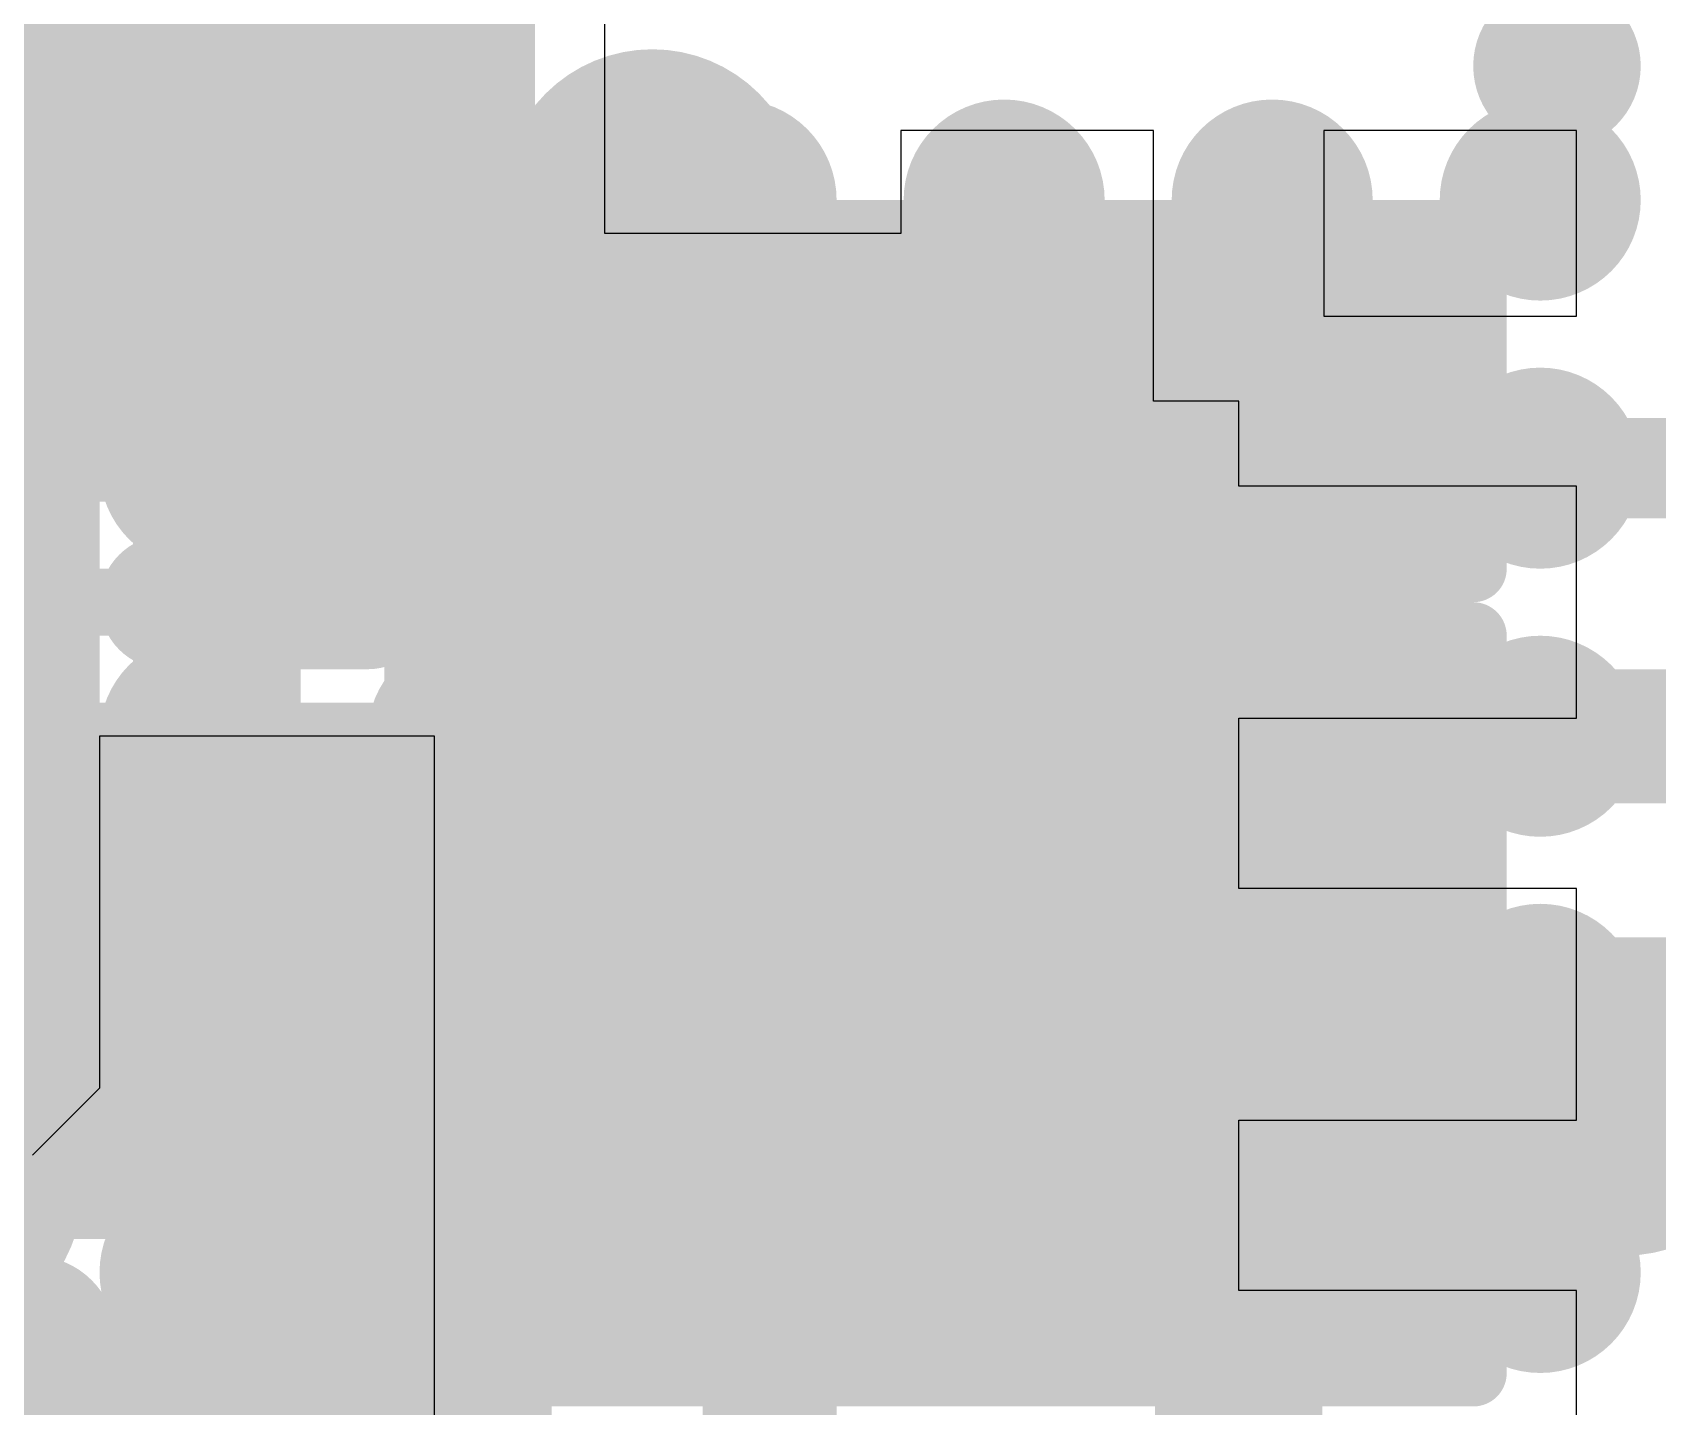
# Model space of a CAD drawing. Header units: millimetres. Extents: x 15 to 120, y 22 to 104.
# Drawn here: x 62.35 to 64.775, y 56.4 to 58.45 of the extents above; entities that cross this region are included whole.
import ezdxf

# ---------------------------------------------------------------- set-up
doc = ezdxf.new("R2010")
doc.units = ezdxf.units.MM
for name, color, linetype in [('BottomLayer', 5, 'Continuous'), ('BottomOverlay', 54, 'Continuous'), ('BottomPaste', 16, 'Continuous'), ('BottomSolder', 6, 'Continuous'), ('Mechanical13', 56, 'Continuous'), ('Mechanical15', 56, 'Continuous'), ('MultiLayer', 9, 'Continuous'), ('TopLayer', 1, 'Continuous'), ('TopPaste', 8, 'Continuous'), ('TopSolder', 216, 'Continuous')]:
    doc.layers.add(name, color=color, linetype=linetype)

msp = doc.modelspace()

# ---------------------------------------------------------------- linework, layer by layer
at = {"layer": 'BottomLayer'}
for p, q in [((63.20400364, 58.149998), (63.20400364, 58.65400258)), ((64.02300378, 58.3039982), (63.64600428, 58.3039982)), ((63.64600428, 58.3039982), (63.64600428, 58.149998)), ((64.02300378, 57.8999985), (64.02300378, 58.3039982)), ((64.65400328, 58.3039982), (64.27700378, 58.3039982)), ((64.27700378, 58.3039982), (64.27700378, 58.0269985)), ((64.65400328, 58.0269985), (64.65400328, 58.3039982)), ((63.64600428, 58.149998), (63.20400364, 58.149998)), ((64.27700378, 58.0269985), (64.65400328, 58.0269985)), ((64.15000377999999, 57.8999985), (64.02300378, 57.8999985)), ((64.15000377999999, 57.7729985), (64.15000377999999, 57.8999985)), ((64.65400328, 57.7729985), (64.15000377999999, 57.7729985)), ((64.65400328, 57.4959988), (64.65400328, 57.7729985)), ((64.65400328, 57.4269997), (64.65400328, 57.4959988)), ((64.15000377999999, 57.1729997), (64.15000377999999, 57.4269997)), ((64.15000377999999, 57.4269997), (64.65400328, 57.4269997)), ((62.95000109999999, 57.40000204), (62.44999955999999, 57.40000204)), ((62.44999955999999, 57.40000204), (62.44999955999999, 56.87500181999999)), ((62.95000109999999, 55.94999986), (62.95000109999999, 57.40000204)), ((64.65400328, 57.1729997), (64.15000377999999, 57.1729997)), ((64.65400328, 56.89599999999999), (64.65400328, 57.1729997)), ((64.65400328, 56.82699836), (64.65400328, 56.89599999999999)), ((62.44999955999999, 56.87500181999999), (62.34999976, 56.77500202)), ((64.15000377999999, 56.57299836), (64.15000377999999, 56.82699836)), ((64.15000377999999, 56.82699836), (64.65400328, 56.82699836)), ((64.65400328, 56.57299836), (64.15000377999999, 56.57299836)), ((64.65400328, 56.29599866), (64.65400328, 56.57299836))]:
    msp.add_line(p, q, dxfattribs=at)
for points, const_width in [([(62.7500015, 58.15000053999999), (62.7500015, 58.80000178)], 0.2499995), ([(62.70000414, 58.10000317999999), (62.70000414, 58.25000541999999)], 0.2499995), ([(62.70000414, 58.10000317999999), (62.7500015, 58.15000053999999)], 0.2499995), ([(62.5500019, 57.95000094), (62.70000414, 58.10000317999999)], 0.2499995), ([(61.99999792, 57.95000094), (62.5500019, 57.95000094)], 0.2499995), ([(64.15000377999999, 57.29999969999999), (64.15000377999999, 57.8999985)], 0.2499995), ([(64.15000377999999, 56.69999836), (64.15000377999999, 57.29999969999999)], 0.2499995), ([(63.45000263999999, 56.69999836), (63.45000263999999, 57.29999969999999)], 0.1999996), ([(62.70000414, 56.27500048), (62.70000414, 57.10000264)], 0.3999992), ([(64.15000377999999, 56.09999955999999), (64.15000377999999, 56.69999836)], 0.2499995), ([(63.45000263999999, 56.09999955999999), (63.45000263999999, 56.69999836)], 0.1999996)]:
    msp.add_lwpolyline(points, dxfattribs=dict(at, const_width=const_width))
for points, const_width in [([(62.6375049, 58.25000541999999, 1), (62.76250338, 58.25000541999999, 1)], 0.12499848), ([(62.6375049, 58.25000541999999, 1), (62.76250338, 58.25000541999999, 1)], 0.12499848), ([(62.68750226, 58.15000053999999, 1), (62.81250074, 58.15000053999999, 1)], 0.12499848), ([(62.68750226, 58.15000053999999, 1), (62.81250074, 58.15000053999999, 1)], 0.12499848), ([(62.6375049, 58.10000317999999, 1), (62.76250338, 58.10000317999999, 1)], 0.12499848), ([(62.6375049, 58.10000317999999, 1), (62.76250338, 58.10000317999999, 1)], 0.12499848), ([(62.6375049, 58.10000317999999, 1), (62.76250338, 58.10000317999999, 1)], 0.12499848), ([(62.63750236, 58.00000084, 1), (62.76250083999999, 58.00000084, 1)], 0.12499848), ([(62.48750266, 57.95000094, 1), (62.61250114, 57.95000094, 1)], 0.12499848), ([(62.48750266, 57.95000094, 1), (62.61250114, 57.95000094, 1)], 0.12499848), ([(63.51250187999999, 57.90000104, 1), (63.63750036, 57.90000104, 1)], 0.12499848), ([(63.96250097999999, 57.90000104, 1), (64.08749945999999, 57.90000104, 1)], 0.12499848), ([(64.08750454, 57.8999985, 1), (64.21250302, 57.8999985, 1)], 0.12499848), ([(64.21250048, 57.90000104, 1), (64.33749895999999, 57.90000104, 1)], 0.12499848), ([(63.21250248, 57.29999969999999, 1), (63.33750096, 57.29999969999999, 1)], 0.12499848), ([(63.96250097999999, 57.30000224, 1), (64.08749945999999, 57.30000224, 1)], 0.12499848), ([(64.08750454, 57.29999969999999, 1), (64.21250302, 57.29999969999999, 1)], 0.12499848), ([(64.08750454, 57.29999969999999, 1), (64.21250302, 57.29999969999999, 1)], 0.12499848), ([(64.21250048, 57.29999969999999, 1), (64.33749895999999, 57.29999969999999, 1)], 0.12499848), ([(63.40000274, 57.29999969999999, 1), (63.50000254, 57.29999969999999, 1)], 0.0999998), ([(62.60000434, 57.10000264, 1), (62.80000394, 57.10000264, 1)], 0.1999996), ([(63.21250248, 56.72499958, 1), (63.33750096, 56.72499958, 1)], 0.12499848), ([(63.96250097999999, 56.7000009, 1), (64.08749945999999, 56.7000009, 1)], 0.12499848), ([(64.08750454, 56.69999836, 1), (64.21250302, 56.69999836, 1)], 0.12499848), ([(64.08750454, 56.69999836, 1), (64.21250302, 56.69999836, 1)], 0.12499848), ([(64.21250048, 56.7000009, 1), (64.33749895999999, 56.7000009, 1)], 0.12499848), ([(63.40000274, 56.69999836, 1), (63.50000254, 56.69999836, 1)], 0.0999998), ([(63.40000274, 56.69999836, 1), (63.50000254, 56.69999836, 1)], 0.0999998), ([(62.28750051999999, 56.50000129999999, 1), (62.412499, 56.50000129999999, 1)], 0.12499848), ([(62.60000434, 56.27500048, 1), (62.80000394, 56.27500048, 1)], 0.1999996)]:
    msp.add_lwpolyline(points, format="xyb", close=True, dxfattribs=dict(at, const_width=const_width))
for points in [[(62.45000464, 57.80000378), (62.95000364, 57.80000378), (62.45000464, 58.40000258), (62.95000364, 58.40000258)], [(63.20000314, 58.0499982), (63.20000314, 57.7499988), (63.70000214, 58.0499982), (63.70000214, 57.7499988)], [(63.90000428, 58.0499982), (63.90000428, 57.7499988), (64.40000327999999, 58.0499982), (64.40000327999999, 57.7499988)], [(63.20000314, 57.4499994), (63.20000314, 57.15), (63.70000214, 57.4499994), (63.70000214, 57.15)], [(63.90000428, 57.4499994), (63.90000428, 57.15), (64.40000327999999, 57.4499994), (64.40000327999999, 57.15)], [(62.45000464, 56.80000324), (62.95000364, 56.80000324), (62.45000464, 57.40000204), (62.95000364, 57.40000204)], [(63.20000314, 56.84999806), (63.20000314, 56.54999866), (63.70000214, 56.84999806), (63.70000214, 56.54999866)], [(63.90000428, 56.84999806), (63.90000428, 56.54999866), (64.40000327999999, 56.84999806), (64.40000327999999, 56.54999866)]]:
    msp.add_solid(points, dxfattribs=at)
at = {"layer": 'BottomOverlay', "const_width": 0.1999996}
msp.add_lwpolyline([(62.5500019, 57.60000164), (62.8500013, 57.60000164)], dxfattribs=at)
at = {"layer": 'BottomOverlay', "const_width": 0.0999998}
for points in [[(62.50000199999999, 57.60000164, 1), (62.60000179999999, 57.60000164, 1)], [(62.8000014, 57.60000164, 1), (62.9000012, 57.60000164, 1)]]:
    msp.add_lwpolyline(points, format="xyb", close=True, dxfattribs=at)
at = {"layer": 'BottomPaste'}
for points in [[(62.45000464, 57.80000378), (62.95000364, 57.80000378), (62.45000464, 58.40000258), (62.95000364, 58.40000258)], [(62.45000464, 57.80000378), (62.95000364, 57.80000378), (62.45000464, 58.40000258), (62.95000364, 58.40000258)], [(63.20000314, 58.0499982), (63.20000314, 57.7499988), (63.70000214, 58.0499982), (63.70000214, 57.7499988)], [(63.20000314, 58.0499982), (63.20000314, 57.7499988), (63.70000214, 58.0499982), (63.70000214, 57.7499988)], [(63.90000428, 58.0499982), (63.90000428, 57.7499988), (64.40000327999999, 58.0499982), (64.40000327999999, 57.7499988)], [(63.90000428, 58.0499982), (63.90000428, 57.7499988), (64.40000327999999, 58.0499982), (64.40000327999999, 57.7499988)], [(63.20000314, 57.4499994), (63.20000314, 57.15), (63.70000214, 57.4499994), (63.70000214, 57.15)], [(63.20000314, 57.4499994), (63.20000314, 57.15), (63.70000214, 57.4499994), (63.70000214, 57.15)], [(63.90000428, 57.4499994), (63.90000428, 57.15), (64.40000327999999, 57.4499994), (64.40000327999999, 57.15)], [(63.90000428, 57.4499994), (63.90000428, 57.15), (64.40000327999999, 57.4499994), (64.40000327999999, 57.15)], [(62.45000464, 56.80000324), (62.95000364, 56.80000324), (62.45000464, 57.40000204), (62.95000364, 57.40000204)], [(62.45000464, 56.80000324), (62.95000364, 56.80000324), (62.45000464, 57.40000204), (62.95000364, 57.40000204)], [(63.20000314, 56.84999806), (63.20000314, 56.54999866), (63.70000214, 56.84999806), (63.70000214, 56.54999866)], [(63.20000314, 56.84999806), (63.20000314, 56.54999866), (63.70000214, 56.84999806), (63.70000214, 56.54999866)], [(63.90000428, 56.84999806), (63.90000428, 56.54999866), (64.40000327999999, 56.84999806), (64.40000327999999, 56.54999866)], [(63.90000428, 56.84999806), (63.90000428, 56.54999866), (64.40000327999999, 56.84999806), (64.40000327999999, 56.54999866)]]:
    msp.add_solid(points, dxfattribs=at)
at = {"layer": 'BottomSolder'}
for points in [[(62.40000474, 57.75000387999999), (63.00000353999999, 57.75000387999999), (62.40000474, 58.45000247999999), (63.00000353999999, 58.45000247999999)], [(62.40000474, 57.75000387999999), (63.00000353999999, 57.75000387999999), (62.40000474, 58.45000247999999), (63.00000353999999, 58.45000247999999)], [(63.15000324, 58.09999809999999), (63.15000324, 57.6999989), (63.75000204, 58.09999809999999), (63.75000204, 57.6999989)], [(63.15000324, 58.09999809999999), (63.15000324, 57.6999989), (63.75000204, 58.09999809999999), (63.75000204, 57.6999989)], [(63.85000437999999, 58.09999809999999), (63.85000437999999, 57.6999989), (64.45000318, 58.09999809999999), (64.45000318, 57.6999989)], [(63.85000437999999, 58.09999809999999), (63.85000437999999, 57.6999989), (64.45000318, 58.09999809999999), (64.45000318, 57.6999989)], [(63.15000324, 57.4999993), (63.15000324, 57.1000001), (63.75000204, 57.4999993), (63.75000204, 57.1000001)], [(63.15000324, 57.4999993), (63.15000324, 57.1000001), (63.75000204, 57.4999993), (63.75000204, 57.1000001)], [(63.85000437999999, 57.4999993), (63.85000437999999, 57.1000001), (64.45000318, 57.4999993), (64.45000318, 57.1000001)], [(63.85000437999999, 57.4999993), (63.85000437999999, 57.1000001), (64.45000318, 57.4999993), (64.45000318, 57.1000001)], [(62.40000474, 56.75000334), (63.00000353999999, 56.75000334), (62.40000474, 57.45000194), (63.00000353999999, 57.45000194)], [(62.40000474, 56.75000334), (63.00000353999999, 56.75000334), (62.40000474, 57.45000194), (63.00000353999999, 57.45000194)], [(63.15000324, 56.89999796), (63.15000324, 56.49999876), (63.75000204, 56.89999796), (63.75000204, 56.49999876)], [(63.15000324, 56.89999796), (63.15000324, 56.49999876), (63.75000204, 56.89999796), (63.75000204, 56.49999876)], [(63.85000437999999, 56.89999796), (63.85000437999999, 56.49999876), (64.45000318, 56.89999796), (64.45000318, 56.49999876)], [(63.85000437999999, 56.89999796), (63.85000437999999, 56.49999876), (64.45000318, 56.89999796), (64.45000318, 56.49999876)], [(62.89999865999999, 56.44999885999999), (62.49999946, 56.44999885999999), (62.89999865999999, 55.85000006), (62.49999946, 55.85000006)], [(62.89999865999999, 56.44999885999999), (62.49999946, 56.44999885999999), (62.89999865999999, 55.85000006), (62.49999946, 55.85000006)]]:
    msp.add_solid(points, dxfattribs=at)
at = {"layer": 'Mechanical13', "const_width": 0.0999998}
for points in [[(62.40000474, 57.05000274), (62.40000474, 58.15000308)], [(62.40000474, 58.15000308), (63.00000353999999, 58.15000308)], [(63.00000353999999, 57.05000274), (63.00000353999999, 58.15000308)], [(63.48500384, 57.73499756), (63.48500384, 58.06499943999999)], [(63.48500384, 58.06499943999999), (64.11500258, 58.06499943999999)], [(64.11500258, 57.73499756), (64.11500258, 58.06499943999999)], [(63.48500384, 57.73499756), (64.11500258, 57.73499756)], [(63.48500384, 57.13499875999999), (63.48500384, 57.46500064)], [(63.48500384, 57.46500064), (64.11500258, 57.46500064)], [(64.11500258, 57.13499875999999), (64.11500258, 57.46500064)], [(63.48500384, 57.13499875999999), (64.11500258, 57.13499875999999)], [(62.40000474, 57.05000274), (63.00000353999999, 57.05000274)], [(63.48500384, 56.53499742), (63.48500384, 56.86499929999999)], [(63.48500384, 56.86499929999999), (64.11500258, 56.86499929999999)], [(64.11500258, 56.53499742), (64.11500258, 56.86499929999999)], [(63.48500384, 56.53499742), (64.11500258, 56.53499742)]]:
    msp.add_lwpolyline(points, dxfattribs=at)
at = {"layer": 'Mechanical13', "const_width": 0.0499999}
for points in [[(62.37500606, 58.15000308, 1), (62.42500342, 58.15000308, 1)], [(62.37500606, 58.15000308, 1), (62.42500342, 58.15000308, 1)], [(62.97500486, 58.15000308, 1), (63.02500222, 58.15000308, 1)], [(62.97500486, 58.15000308, 1), (63.02500222, 58.15000308, 1)], [(63.46000515999999, 58.06499943999999, 1), (63.51000251999999, 58.06499943999999, 1)], [(63.46000515999999, 58.06499943999999, 1), (63.51000251999999, 58.06499943999999, 1)], [(64.0900039, 58.06499943999999, 1), (64.14000125999999, 58.06499943999999, 1)], [(64.0900039, 58.06499943999999, 1), (64.14000125999999, 58.06499943999999, 1)], [(63.46000515999999, 57.73499756, 1), (63.51000251999999, 57.73499756, 1)], [(63.46000515999999, 57.73499756, 1), (63.51000251999999, 57.73499756, 1)], [(64.0900039, 57.73499756, 1), (64.14000125999999, 57.73499756, 1)], [(64.0900039, 57.73499756, 1), (64.14000125999999, 57.73499756, 1)], [(63.46000515999999, 57.46500064, 1), (63.51000251999999, 57.46500064, 1)], [(63.46000515999999, 57.46500064, 1), (63.51000251999999, 57.46500064, 1)], [(64.0900039, 57.46500064, 1), (64.14000125999999, 57.46500064, 1)], [(64.0900039, 57.46500064, 1), (64.14000125999999, 57.46500064, 1)], [(63.46000515999999, 57.13499875999999, 1), (63.51000251999999, 57.13499875999999, 1)], [(63.46000515999999, 57.13499875999999, 1), (63.51000251999999, 57.13499875999999, 1)], [(64.0900039, 57.13499875999999, 1), (64.14000125999999, 57.13499875999999, 1)], [(64.0900039, 57.13499875999999, 1), (64.14000125999999, 57.13499875999999, 1)], [(62.37500606, 57.05000274, 1), (62.42500342, 57.05000274, 1)], [(62.37500606, 57.05000274, 1), (62.42500342, 57.05000274, 1)], [(62.97500486, 57.05000274, 1), (63.02500222, 57.05000274, 1)], [(62.97500486, 57.05000274, 1), (63.02500222, 57.05000274, 1)], [(63.46000515999999, 56.86499929999999, 1), (63.51000251999999, 56.86499929999999, 1)], [(63.46000515999999, 56.86499929999999, 1), (63.51000251999999, 56.86499929999999, 1)], [(64.0900039, 56.86499929999999, 1), (64.14000125999999, 56.86499929999999, 1)], [(64.0900039, 56.86499929999999, 1), (64.14000125999999, 56.86499929999999, 1)], [(63.46000515999999, 56.53499742, 1), (63.51000251999999, 56.53499742, 1)], [(63.46000515999999, 56.53499742, 1), (63.51000251999999, 56.53499742, 1)], [(64.0900039, 56.53499742, 1), (64.14000125999999, 56.53499742, 1)], [(64.0900039, 56.53499742, 1), (64.14000125999999, 56.53499742, 1)]]:
    msp.add_lwpolyline(points, format="xyb", close=True, dxfattribs=at)
at = {"layer": 'Mechanical15', "const_width": 0.0999998}
for points in [[(62.35000484, 56.70000344), (62.35000484, 58.50000238)], [(62.35000484, 58.50000238), (63.05000344, 58.50000238)], [(63.05000344, 56.70000344), (63.05000344, 58.50000238)], [(63.10000333999999, 57.64999899999999), (63.10000333999999, 58.149998)], [(63.10000333999999, 58.149998), (64.50000308, 58.149998)], [(64.50000308, 57.64999899999999), (64.50000308, 58.149998)], [(63.80000193999999, 57.73499756), (63.80000193999999, 58.06499943999999)], [(62.70000414, 57.30000224), (62.70000414, 57.90000358)], [(63.63500354, 57.8999985), (63.96500287999999, 57.8999985)], [(63.10000333999999, 57.64999899999999), (64.50000308, 57.64999899999999)], [(62.40000474, 57.60000164), (63.00000353999999, 57.60000164)], [(63.10000333999999, 57.0500002), (63.10000333999999, 57.54999919999999)], [(63.10000333999999, 57.54999919999999), (64.50000308, 57.54999919999999)], [(64.50000308, 57.0500002), (64.50000308, 57.54999919999999)], [(63.80000193999999, 57.13499875999999), (63.80000193999999, 57.46500064)], [(63.63500354, 57.29999969999999), (63.96500287999999, 57.29999969999999)], [(63.10000333999999, 57.0500002), (64.50000308, 57.0500002)], [(63.10000333999999, 56.44999885999999), (63.10000333999999, 56.94999786)], [(63.10000333999999, 56.94999786), (64.50000308, 56.94999786)], [(64.50000308, 56.44999885999999), (64.50000308, 56.94999786)], [(63.80000193999999, 56.53499742), (63.80000193999999, 56.86499929999999)], [(62.35000484, 56.70000344), (63.05000344, 56.70000344)], [(63.63500354, 56.69999836), (63.96500287999999, 56.69999836)], [(61.84999822, 56.49999876), (62.34999722, 56.49999876)], [(62.34999722, 55.09999902), (62.34999722, 56.49999876)], [(62.44999955999999, 56.49999876), (62.94999856, 56.49999876)], [(62.44999955999999, 55.09999902), (62.44999955999999, 56.49999876)], [(62.94999856, 55.09999902), (62.94999856, 56.49999876)], [(63.10000333999999, 56.44999885999999), (64.50000308, 56.44999885999999)]]:
    msp.add_lwpolyline(points, dxfattribs=at)
at = {"layer": 'Mechanical15', "const_width": 0.0499999}
for points in [[(63.07500466, 58.149998, 1), (63.12500202, 58.149998, 1)], [(63.07500466, 58.149998, 1), (63.12500202, 58.149998, 1)], [(64.4750044, 58.149998, 1), (64.52500176, 58.149998, 1)], [(64.4750044, 58.149998, 1), (64.52500176, 58.149998, 1)], [(63.77500326, 58.06499943999999, 1), (63.82500062, 58.06499943999999, 1)], [(62.67500545999999, 57.90000358, 1), (62.72500281999999, 57.90000358, 1)], [(63.61000486, 57.8999985, 1), (63.66000222, 57.8999985, 1)], [(63.9400042, 57.8999985, 1), (63.99000156, 57.8999985, 1)], [(63.77500326, 57.73499756, 1), (63.82500062, 57.73499756, 1)], [(63.07500466, 57.64999899999999, 1), (63.12500202, 57.64999899999999, 1)], [(63.07500466, 57.64999899999999, 1), (63.12500202, 57.64999899999999, 1)], [(64.4750044, 57.64999899999999, 1), (64.52500176, 57.64999899999999, 1)], [(64.4750044, 57.64999899999999, 1), (64.52500176, 57.64999899999999, 1)], [(62.37500606, 57.60000164, 1), (62.42500342, 57.60000164, 1)], [(62.97500486, 57.60000164, 1), (63.02500222, 57.60000164, 1)], [(63.07500466, 57.54999919999999, 1), (63.12500202, 57.54999919999999, 1)], [(63.07500466, 57.54999919999999, 1), (63.12500202, 57.54999919999999, 1)], [(64.4750044, 57.54999919999999, 1), (64.52500176, 57.54999919999999, 1)], [(64.4750044, 57.54999919999999, 1), (64.52500176, 57.54999919999999, 1)], [(63.77500326, 57.46500064, 1), (63.82500062, 57.46500064, 1)], [(62.67500545999999, 57.30000224, 1), (62.72500281999999, 57.30000224, 1)], [(63.61000486, 57.29999969999999, 1), (63.66000222, 57.29999969999999, 1)], [(63.9400042, 57.29999969999999, 1), (63.99000156, 57.29999969999999, 1)], [(63.77500326, 57.13499875999999, 1), (63.82500062, 57.13499875999999, 1)], [(63.07500466, 57.0500002, 1), (63.12500202, 57.0500002, 1)], [(63.07500466, 57.0500002, 1), (63.12500202, 57.0500002, 1)], [(64.4750044, 57.0500002, 1), (64.52500176, 57.0500002, 1)], [(64.4750044, 57.0500002, 1), (64.52500176, 57.0500002, 1)], [(63.07500466, 56.94999786, 1), (63.12500202, 56.94999786, 1)], [(63.07500466, 56.94999786, 1), (63.12500202, 56.94999786, 1)], [(64.4750044, 56.94999786, 1), (64.52500176, 56.94999786, 1)], [(64.4750044, 56.94999786, 1), (64.52500176, 56.94999786, 1)], [(63.77500326, 56.86499929999999, 1), (63.82500062, 56.86499929999999, 1)], [(62.32500615999999, 56.70000344, 1), (62.37500352, 56.70000344, 1)], [(62.32500615999999, 56.70000344, 1), (62.37500352, 56.70000344, 1)], [(63.02500475999999, 56.70000344, 1), (63.07500211999999, 56.70000344, 1)], [(63.02500475999999, 56.70000344, 1), (63.07500211999999, 56.70000344, 1)], [(63.61000486, 56.69999836, 1), (63.66000222, 56.69999836, 1)], [(63.9400042, 56.69999836, 1), (63.99000156, 56.69999836, 1)], [(63.77500326, 56.53499742, 1), (63.82500062, 56.53499742, 1)], [(62.32499854, 56.49999876, 1), (62.37499589999999, 56.49999876, 1)], [(62.32499854, 56.49999876, 1), (62.37499589999999, 56.49999876, 1)], [(62.42500088, 56.49999876, 1), (62.47499824, 56.49999876, 1)], [(62.42500088, 56.49999876, 1), (62.47499824, 56.49999876, 1)], [(62.92499987999999, 56.49999876, 1), (62.97499723999999, 56.49999876, 1)], [(62.92499987999999, 56.49999876, 1), (62.97499723999999, 56.49999876, 1)], [(63.07500466, 56.44999885999999, 1), (63.12500202, 56.44999885999999, 1)], [(63.07500466, 56.44999885999999, 1), (63.12500202, 56.44999885999999, 1)], [(64.4750044, 56.44999885999999, 1), (64.52500176, 56.44999885999999, 1)], [(64.4750044, 56.44999885999999, 1), (64.52500176, 56.44999885999999, 1)]]:
    msp.add_lwpolyline(points, format="xyb", close=True, dxfattribs=at)
at = {"layer": 'MultiLayer'}
for points, const_width in [([(64.56249978, 58.40000003999999, 1), (64.68749826, 58.40000003999999, 1)], 0.12499848), ([(63.16250257999999, 58.20000044, 1), (63.38750086, 58.20000044, 1)], 0.22499828), ([(62.6375049, 58.25000541999999, 1), (62.76250338, 58.25000541999999, 1)], 0.12499848), ([(62.93750176, 58.20000044, 1), (63.06250024, 58.20000044, 1)], 0.12499848), ([(63.33750096, 58.20000297999999, 1), (63.46249943999999, 58.20000297999999, 1)], 0.12499848), ([(63.73750016, 58.20000297999999, 1), (63.86249864, 58.20000297999999, 1)], 0.12499848), ([(64.13750189999999, 58.20000044, 1), (64.26250037999999, 58.20000044, 1)], 0.12499848), ([(64.5375011, 58.20000044, 1), (64.66249958, 58.20000044, 1)], 0.12499848), ([(62.53750255999999, 58.02500206, 1), (62.66250104, 58.02500206, 1)], 0.12499848), ([(62.63750236, 58.00000084, 1), (62.76250083999999, 58.00000084, 1)], 0.12499848), ([(62.68750226, 57.80000124, 1), (62.91250054, 57.80000124, 1)], 0.22499828), ([(63.51250187999999, 57.90000104, 1), (63.63750036, 57.90000104, 1)], 0.12499848), ([(63.81250128, 57.80000124, 1), (64.03749956, 57.80000124, 1)], 0.22499828), ([(63.96250097999999, 57.90000104, 1), (64.08749945999999, 57.90000104, 1)], 0.12499848), ([(64.21250048, 57.90000104, 1), (64.33749895999999, 57.90000104, 1)], 0.12499848), ([(62.93750176, 57.80000124, 1), (63.06250024, 57.80000124, 1)], 0.12499848), ([(63.33750096, 57.80000124, 1), (63.46249943999999, 57.80000124, 1)], 0.12499848), ([(63.73750269999999, 57.80000124, 1), (63.86250118, 57.80000124, 1)], 0.12499848), ([(64.13750189999999, 57.80000124, 1), (64.26250037999999, 57.80000124, 1)], 0.12499848), ([(62.53750002, 57.60000418, 1), (62.6624985, 57.60000418, 1)], 0.12499848), ([(62.93750176, 57.40000204, 1), (63.06250024, 57.40000204, 1)], 0.12499848), ([(63.33750096, 57.40000204, 1), (63.46249943999999, 57.40000204, 1)], 0.12499848), ([(63.73750269999999, 57.40000204, 1), (63.86250118, 57.40000204, 1)], 0.12499848), ([(64.13750189999999, 57.40000204, 1), (64.26250037999999, 57.40000204, 1)], 0.12499848), ([(63.21250248, 57.29999969999999, 1), (63.33750096, 57.29999969999999, 1)], 0.12499848), ([(63.96250097999999, 57.30000224, 1), (64.08749945999999, 57.30000224, 1)], 0.12499848), ([(64.21250048, 57.29999969999999, 1), (64.33749895999999, 57.29999969999999, 1)], 0.12499848), ([(62.53750255999999, 57.0000003, 1), (62.66250104, 57.0000003, 1)], 0.12499848), ([(62.93749922, 57.0000003, 1), (63.06249769999999, 57.0000003, 1)], 0.12499848), ([(63.33750096, 57.0000003, 1), (63.46249943999999, 57.0000003, 1)], 0.12499848), ([(63.73750016, 57.0000003, 1), (63.86249864, 57.0000003, 1)], 0.12499848), ([(64.13750189999999, 57.0000003, 1), (64.26250037999999, 57.0000003, 1)], 0.12499848), ([(64.61249968, 56.85000059999999, 1), (64.83749796, 56.85000059999999, 1)], 0.22499828), ([(62.68750226, 56.8000007, 1), (62.91250054, 56.8000007, 1)], 0.22499828), ([(62.08750092, 56.72499958, 1), (62.3124992, 56.72499958, 1)], 0.22499828), ([(63.21250248, 56.72499958, 1), (63.33750096, 56.72499958, 1)], 0.12499848), ([(63.96250097999999, 56.7000009, 1), (64.08749945999999, 56.7000009, 1)], 0.12499848), ([(64.21250048, 56.7000009, 1), (64.33749895999999, 56.7000009, 1)], 0.12499848), ([(62.53750002, 56.60000364, 1), (62.6624985, 56.60000364, 1)], 0.12499848), ([(62.93750176, 56.6000011, 1), (63.06250024, 56.6000011, 1)], 0.12499848), ([(63.33750096, 56.6000011, 1), (63.46249943999999, 56.6000011, 1)], 0.12499848), ([(63.73750016, 56.60000364, 1), (63.86249864, 56.60000364, 1)], 0.12499848), ([(64.13750189999999, 56.60000364, 1), (64.26250037999999, 56.60000364, 1)], 0.12499848), ([(64.5375011, 56.60000364, 1), (64.66249958, 56.60000364, 1)], 0.12499848), ([(62.28750051999999, 56.50000129999999, 1), (62.412499, 56.50000129999999, 1)], 0.12499848)]:
    msp.add_lwpolyline(points, format="xyb", close=True, dxfattribs=dict(at, const_width=const_width))
at = {"layer": 'TopLayer'}
for points, const_width in [([(62.52500068, 58.20000297999999, 1), (62.67499784, 58.20000297999999, 1)], 0.1499997), ([(62.92500242, 58.20000297999999, 1), (63.07499958, 58.20000297999999, 1)], 0.1499997), ([(63.32500161999999, 58.20000297999999, 1), (63.47499878, 58.20000297999999, 1)], 0.1499997), ([(63.72500082, 58.20000297999999, 1), (63.87499798, 58.20000297999999, 1)], 0.1499997), ([(64.12500256, 58.20000297999999, 1), (64.27499972, 58.20000297999999, 1)], 0.1499997), ([(64.52500176, 58.20000297999999, 1), (64.67499892, 58.20000297999999, 1)], 0.1499997), ([(63.33750096, 58.20000297999999, 1), (63.46249943999999, 58.20000297999999, 1)], 0.12499848), ([(63.73750016, 58.20000297999999, 1), (63.86249864, 58.20000297999999, 1)], 0.12499848), ([(64.13750189999999, 58.20000044, 1), (64.26250037999999, 58.20000044, 1)], 0.12499848), ([(64.5375011, 58.20000044, 1), (64.66249958, 58.20000044, 1)], 0.12499848), ([(62.54999935999999, 58.20000297999999, 1), (62.64999915999999, 58.20000297999999, 1)], 0.0999998), ([(62.54999935999999, 58.20000297999999, 1), (62.64999915999999, 58.20000297999999, 1)], 0.0999998), ([(64.58500164, 58.20000297999999, 1), (64.61499904, 58.20000297999999, 1)], 0.02999994), ([(64.58500164, 58.20000044, 1), (64.61499904, 58.20000044, 1)], 0.02999994), ([(62.53750255999999, 58.02500206, 1), (62.66250104, 58.02500206, 1)], 0.12499848), ([(62.52500068, 57.80000124, 1), (62.67499784, 57.80000124, 1)], 0.1499997), ([(62.92500242, 57.80000124, 1), (63.07499958, 57.80000124, 1)], 0.1499997), ([(63.32500161999999, 57.80000124, 1), (63.47499878, 57.80000124, 1)], 0.1499997), ([(63.72500082, 57.80000124, 1), (63.87499798, 57.80000124, 1)], 0.1499997), ([(64.12500256, 57.80000124, 1), (64.27499972, 57.80000124, 1)], 0.1499997), ([(64.52500176, 57.80000124, 1), (64.67499892, 57.80000124, 1)], 0.1499997), ([(62.93750176, 57.80000124, 1), (63.06250024, 57.80000124, 1)], 0.12499848), ([(62.93750176, 57.80000124, 1), (63.06250024, 57.80000124, 1)], 0.12499848), ([(63.33750096, 57.80000124, 1), (63.46249943999999, 57.80000124, 1)], 0.12499848), ([(63.73750269999999, 57.80000124, 1), (63.86250118, 57.80000124, 1)], 0.12499848), ([(64.13750189999999, 57.80000124, 1), (64.26250037999999, 57.80000124, 1)], 0.12499848), ([(62.54999935999999, 57.80000124, 1), (62.64999915999999, 57.80000124, 1)], 0.0999998), ([(62.54999935999999, 57.80000124, 1), (62.64999915999999, 57.80000124, 1)], 0.0999998), ([(64.56249978, 57.80000124, 1), (64.63750089999999, 57.80000124, 1)], 0.07499858), ([(62.53750002, 57.60000418, 1), (62.6624985, 57.60000418, 1)], 0.12499848), ([(62.54999935999999, 57.60000418, 1), (62.64999915999999, 57.60000418, 1)], 0.0999998), ([(62.54999935999999, 57.60000418, 1), (62.64999915999999, 57.60000418, 1)], 0.0999998), ([(62.52500068, 57.40000204, 1), (62.67499784, 57.40000204, 1)], 0.1499997), ([(62.92500242, 57.40000204, 1), (63.07499958, 57.40000204, 1)], 0.1499997), ([(63.32500161999999, 57.40000204, 1), (63.47499878, 57.40000204, 1)], 0.1499997), ([(63.72500082, 57.40000204, 1), (63.87499798, 57.40000204, 1)], 0.1499997), ([(64.12500256, 57.40000204, 1), (64.27499972, 57.40000204, 1)], 0.1499997), ([(64.52500176, 57.40000204, 1), (64.67499892, 57.40000204, 1)], 0.1499997), ([(62.93750176, 57.40000204, 1), (63.06250024, 57.40000204, 1)], 0.12499848), ([(62.93750176, 57.40000204, 1), (63.06250024, 57.40000204, 1)], 0.12499848), ([(62.93750176, 57.40000204, 1), (63.06250024, 57.40000204, 1)], 0.12499848), ([(62.93750176, 57.40000204, 1), (63.06250024, 57.40000204, 1)], 0.12499848), ([(63.33750096, 57.40000204, 1), (63.46249943999999, 57.40000204, 1)], 0.12499848), ([(63.33750096, 57.40000204, 1), (63.46249943999999, 57.40000204, 1)], 0.12499848), ([(63.33750096, 57.40000204, 1), (63.46249943999999, 57.40000204, 1)], 0.12499848), ([(63.73750269999999, 57.40000204, 1), (63.86250118, 57.40000204, 1)], 0.12499848), ([(64.13750189999999, 57.40000204, 1), (64.26250037999999, 57.40000204, 1)], 0.12499848), ([(62.54999935999999, 57.40000204, 1), (62.64999915999999, 57.40000204, 1)], 0.0999998), ([(62.54999935999999, 57.40000204, 1), (62.64999915999999, 57.40000204, 1)], 0.0999998), ([(64.55000043999999, 57.40000204, 1), (64.65000024, 57.40000204, 1)], 0.0999998), ([(62.52500068, 57.00000283999999, 1), (62.67499784, 57.00000283999999, 1)], 0.1499997), ([(62.92500242, 57.00000283999999, 1), (63.07499958, 57.00000283999999, 1)], 0.1499997), ([(63.32500161999999, 57.00000283999999, 1), (63.47499878, 57.00000283999999, 1)], 0.1499997), ([(63.72500082, 57.00000283999999, 1), (63.87499798, 57.00000283999999, 1)], 0.1499997), ([(64.12500256, 57.00000283999999, 1), (64.27499972, 57.00000283999999, 1)], 0.1499997), ([(64.52500176, 57.00000283999999, 1), (64.67499892, 57.00000283999999, 1)], 0.1499997), ([(62.53750255999999, 57.0000003, 1), (62.66250104, 57.0000003, 1)], 0.12499848), ([(62.93749922, 57.0000003, 1), (63.06249769999999, 57.0000003, 1)], 0.12499848), ([(62.93750176, 57.00000283999999, 1), (63.06250024, 57.00000283999999, 1)], 0.12499848), ([(62.93750176, 57.00000283999999, 1), (63.06250024, 57.00000283999999, 1)], 0.12499848), ([(62.93750176, 57.00000283999999, 1), (63.06250024, 57.00000283999999, 1)], 0.12499848), ([(63.33750096, 57.00000283999999, 1), (63.46249943999999, 57.00000283999999, 1)], 0.12499848), ([(63.33750096, 57.00000283999999, 1), (63.46249943999999, 57.00000283999999, 1)], 0.12499848), ([(63.33750096, 57.00000283999999, 1), (63.46249943999999, 57.00000283999999, 1)], 0.12499848), ([(63.33750096, 57.00000283999999, 1), (63.46249943999999, 57.00000283999999, 1)], 0.12499848), ([(63.33750096, 57.0000003, 1), (63.46249943999999, 57.0000003, 1)], 0.12499848), ([(63.73750016, 57.00000283999999, 1), (63.86249864, 57.00000283999999, 1)], 0.12499848), ([(63.73750016, 57.0000003, 1), (63.86249864, 57.0000003, 1)], 0.12499848), ([(64.13750189999999, 57.0000003, 1), (64.26250037999999, 57.0000003, 1)], 0.12499848), ([(62.54999935999999, 57.00000283999999, 1), (62.64999915999999, 57.00000283999999, 1)], 0.0999998), ([(62.54999935999999, 57.00000283999999, 1), (62.64999915999999, 57.00000283999999, 1)], 0.0999998), ([(64.55000043999999, 57.00000283999999, 1), (64.65000024, 57.00000283999999, 1)], 0.0999998), ([(62.52500068, 56.60000364, 1), (62.67499784, 56.60000364, 1)], 0.1499997), ([(62.92500242, 56.60000364, 1), (63.07499958, 56.60000364, 1)], 0.1499997), ([(63.32500161999999, 56.60000364, 1), (63.47499878, 56.60000364, 1)], 0.1499997), ([(63.72500082, 56.60000364, 1), (63.87499798, 56.60000364, 1)], 0.1499997), ([(64.12500256, 56.60000364, 1), (64.27499972, 56.60000364, 1)], 0.1499997), ([(64.52500176, 56.60000364, 1), (64.67499892, 56.60000364, 1)], 0.1499997), ([(62.53750002, 56.60000364, 1), (62.6624985, 56.60000364, 1)], 0.12499848), ([(62.93750176, 56.60000364, 1), (63.06250024, 56.60000364, 1)], 0.12499848), ([(62.93750176, 56.60000364, 1), (63.06250024, 56.60000364, 1)], 0.12499848), ([(62.93750176, 56.60000364, 1), (63.06250024, 56.60000364, 1)], 0.12499848), ([(62.93750176, 56.6000011, 1), (63.06250024, 56.6000011, 1)], 0.12499848), ([(63.33750096, 56.60000364, 1), (63.46249943999999, 56.60000364, 1)], 0.12499848), ([(63.33750096, 56.60000364, 1), (63.46249943999999, 56.60000364, 1)], 0.12499848), ([(63.33750096, 56.6000011, 1), (63.46249943999999, 56.6000011, 1)], 0.12499848), ([(63.73750016, 56.60000364, 1), (63.86249864, 56.60000364, 1)], 0.12499848), ([(64.13750189999999, 56.60000364, 1), (64.26250037999999, 56.60000364, 1)], 0.12499848), ([(64.5375011, 56.60000364, 1), (64.66249958, 56.60000364, 1)], 0.12499848), ([(62.54999935999999, 56.60000364, 1), (62.64999915999999, 56.60000364, 1)], 0.0999998), ([(62.54999935999999, 56.60000364, 1), (62.64999915999999, 56.60000364, 1)], 0.0999998)]:
    msp.add_lwpolyline(points, format="xyb", close=True, dxfattribs=dict(at, const_width=const_width))
for points, const_width in [([(62.20000005999999, 58.20000297999999), (62.59999926, 58.20000297999999)], 0.1999996), ([(62.59999926, 57.80000124), (62.59999926, 58.20000297999999)], 0.1999996), ([(64.60000034, 58.20000044), (64.60000034, 58.20000297999999)], 0.05999988), ([(63.000001, 57.40000204), (63.000001, 57.80000124)], 0.2499995), ([(62.59999926, 57.60000418), (62.59999926, 57.80000124)], 0.1999996), ([(64.60000034, 57.80000124), (64.90000228, 57.80000124)], 0.1499997), ([(62.59999926, 57.40000204), (62.59999926, 57.60000418)], 0.1999996), ([(63.000001, 57.00000283999999), (63.000001, 57.40000204)], 0.2499995), ([(63.000001, 57.40000204), (63.40000019999999, 57.40000204)], 0.2499995), ([(63.40000019999999, 57.00000283999999), (63.40000019999999, 57.40000204)], 0.2499995), ([(62.59999926, 57.00000283999999), (62.59999926, 57.40000204)], 0.1999996), ([(64.60000034, 57.40000204), (64.99999953999999, 57.40000204)], 0.1999996), ([(63.000001, 56.60000364), (63.000001, 57.00000283999999)], 0.2499995), ([(63.000001, 57.00000283999999), (63.40000019999999, 57.00000283999999)], 0.2499995), ([(63.40000019999999, 57.00000283999999), (63.7999994, 57.00000283999999)], 0.2499995), ([(63.40000019999999, 56.60000364), (63.40000019999999, 57.00000283999999)], 0.2499995), ([(62.59999926, 56.60000364), (62.59999926, 57.00000283999999)], 0.1999996), ([(64.60000034, 57.00000283999999), (65.09999934, 57.00000283999999)], 0.1999996), ([(63.000001, 56.60000364), (63.40000019999999, 56.60000364)], 0.2499995), ([(63.000001, 56.2000019), (63.000001, 56.60000364)], 0.2499995), ([(62.59999926, 56.2000019), (62.59999926, 56.60000364)], 0.1999996)]:
    msp.add_lwpolyline(points, dxfattribs=dict(at, const_width=const_width))
at = {"layer": 'TopPaste', "const_width": 0.1499997}
for points in [[(62.52500068, 58.20000297999999, 1), (62.67499784, 58.20000297999999, 1)], [(62.52500068, 58.20000297999999, 1), (62.67499784, 58.20000297999999, 1)], [(62.92500242, 58.20000297999999, 1), (63.07499958, 58.20000297999999, 1)], [(62.92500242, 58.20000297999999, 1), (63.07499958, 58.20000297999999, 1)], [(63.32500161999999, 58.20000297999999, 1), (63.47499878, 58.20000297999999, 1)], [(63.32500161999999, 58.20000297999999, 1), (63.47499878, 58.20000297999999, 1)], [(63.72500082, 58.20000297999999, 1), (63.87499798, 58.20000297999999, 1)], [(63.72500082, 58.20000297999999, 1), (63.87499798, 58.20000297999999, 1)], [(64.12500256, 58.20000297999999, 1), (64.27499972, 58.20000297999999, 1)], [(64.12500256, 58.20000297999999, 1), (64.27499972, 58.20000297999999, 1)], [(64.52500176, 58.20000297999999, 1), (64.67499892, 58.20000297999999, 1)], [(64.52500176, 58.20000297999999, 1), (64.67499892, 58.20000297999999, 1)], [(62.52500068, 57.80000124, 1), (62.67499784, 57.80000124, 1)], [(62.52500068, 57.80000124, 1), (62.67499784, 57.80000124, 1)], [(62.92500242, 57.80000124, 1), (63.07499958, 57.80000124, 1)], [(62.92500242, 57.80000124, 1), (63.07499958, 57.80000124, 1)], [(63.32500161999999, 57.80000124, 1), (63.47499878, 57.80000124, 1)], [(63.32500161999999, 57.80000124, 1), (63.47499878, 57.80000124, 1)], [(63.72500082, 57.80000124, 1), (63.87499798, 57.80000124, 1)], [(63.72500082, 57.80000124, 1), (63.87499798, 57.80000124, 1)], [(64.12500256, 57.80000124, 1), (64.27499972, 57.80000124, 1)], [(64.12500256, 57.80000124, 1), (64.27499972, 57.80000124, 1)], [(64.52500176, 57.80000124, 1), (64.67499892, 57.80000124, 1)], [(64.52500176, 57.80000124, 1), (64.67499892, 57.80000124, 1)], [(62.52500068, 57.40000204, 1), (62.67499784, 57.40000204, 1)], [(62.52500068, 57.40000204, 1), (62.67499784, 57.40000204, 1)], [(62.92500242, 57.40000204, 1), (63.07499958, 57.40000204, 1)], [(62.92500242, 57.40000204, 1), (63.07499958, 57.40000204, 1)], [(63.32500161999999, 57.40000204, 1), (63.47499878, 57.40000204, 1)], [(63.32500161999999, 57.40000204, 1), (63.47499878, 57.40000204, 1)], [(63.72500082, 57.40000204, 1), (63.87499798, 57.40000204, 1)], [(63.72500082, 57.40000204, 1), (63.87499798, 57.40000204, 1)], [(64.12500256, 57.40000204, 1), (64.27499972, 57.40000204, 1)], [(64.12500256, 57.40000204, 1), (64.27499972, 57.40000204, 1)], [(64.52500176, 57.40000204, 1), (64.67499892, 57.40000204, 1)], [(64.52500176, 57.40000204, 1), (64.67499892, 57.40000204, 1)], [(62.52500068, 57.00000283999999, 1), (62.67499784, 57.00000283999999, 1)], [(62.52500068, 57.00000283999999, 1), (62.67499784, 57.00000283999999, 1)], [(62.92500242, 57.00000283999999, 1), (63.07499958, 57.00000283999999, 1)], [(62.92500242, 57.00000283999999, 1), (63.07499958, 57.00000283999999, 1)], [(63.32500161999999, 57.00000283999999, 1), (63.47499878, 57.00000283999999, 1)], [(63.32500161999999, 57.00000283999999, 1), (63.47499878, 57.00000283999999, 1)], [(63.72500082, 57.00000283999999, 1), (63.87499798, 57.00000283999999, 1)], [(63.72500082, 57.00000283999999, 1), (63.87499798, 57.00000283999999, 1)], [(64.12500256, 57.00000283999999, 1), (64.27499972, 57.00000283999999, 1)], [(64.12500256, 57.00000283999999, 1), (64.27499972, 57.00000283999999, 1)], [(64.52500176, 57.00000283999999, 1), (64.67499892, 57.00000283999999, 1)], [(64.52500176, 57.00000283999999, 1), (64.67499892, 57.00000283999999, 1)], [(62.52500068, 56.60000364, 1), (62.67499784, 56.60000364, 1)], [(62.52500068, 56.60000364, 1), (62.67499784, 56.60000364, 1)], [(62.92500242, 56.60000364, 1), (63.07499958, 56.60000364, 1)], [(62.92500242, 56.60000364, 1), (63.07499958, 56.60000364, 1)], [(63.32500161999999, 56.60000364, 1), (63.47499878, 56.60000364, 1)], [(63.32500161999999, 56.60000364, 1), (63.47499878, 56.60000364, 1)], [(63.72500082, 56.60000364, 1), (63.87499798, 56.60000364, 1)], [(63.72500082, 56.60000364, 1), (63.87499798, 56.60000364, 1)], [(64.12500256, 56.60000364, 1), (64.27499972, 56.60000364, 1)], [(64.12500256, 56.60000364, 1), (64.27499972, 56.60000364, 1)], [(64.52500176, 56.60000364, 1), (64.67499892, 56.60000364, 1)], [(64.52500176, 56.60000364, 1), (64.67499892, 56.60000364, 1)]]:
    msp.add_lwpolyline(points, format="xyb", close=True, dxfattribs=at)
at = {"layer": 'TopSolder', "const_width": 0.10999978}
for points in [[(62.54500064, 58.20000297999999, 1), (62.65499788, 58.20000297999999, 1)], [(62.54500064, 58.20000297999999, 1), (62.65499788, 58.20000297999999, 1)], [(62.94500238, 58.20000297999999, 1), (63.05499962, 58.20000297999999, 1)], [(62.94500238, 58.20000297999999, 1), (63.05499962, 58.20000297999999, 1)], [(63.34500157999999, 58.20000297999999, 1), (63.45499881999999, 58.20000297999999, 1)], [(63.34500157999999, 58.20000297999999, 1), (63.45499881999999, 58.20000297999999, 1)], [(63.74500078, 58.20000297999999, 1), (63.85499802, 58.20000297999999, 1)], [(63.74500078, 58.20000297999999, 1), (63.85499802, 58.20000297999999, 1)], [(64.14500251999999, 58.20000297999999, 1), (64.25499975999999, 58.20000297999999, 1)], [(64.14500251999999, 58.20000297999999, 1), (64.25499975999999, 58.20000297999999, 1)], [(64.54500172, 58.20000297999999, 1), (64.65499896, 58.20000297999999, 1)], [(64.54500172, 58.20000297999999, 1), (64.65499896, 58.20000297999999, 1)], [(62.54500064, 57.80000124, 1), (62.65499788, 57.80000124, 1)], [(62.54500064, 57.80000124, 1), (62.65499788, 57.80000124, 1)], [(62.94500238, 57.80000124, 1), (63.05499962, 57.80000124, 1)], [(62.94500238, 57.80000124, 1), (63.05499962, 57.80000124, 1)], [(63.34500157999999, 57.80000124, 1), (63.45499881999999, 57.80000124, 1)], [(63.34500157999999, 57.80000124, 1), (63.45499881999999, 57.80000124, 1)], [(63.74500078, 57.80000124, 1), (63.85499802, 57.80000124, 1)], [(63.74500078, 57.80000124, 1), (63.85499802, 57.80000124, 1)], [(64.14500251999999, 57.80000124, 1), (64.25499975999999, 57.80000124, 1)], [(64.14500251999999, 57.80000124, 1), (64.25499975999999, 57.80000124, 1)], [(64.54500172, 57.80000124, 1), (64.65499896, 57.80000124, 1)], [(64.54500172, 57.80000124, 1), (64.65499896, 57.80000124, 1)], [(62.54500064, 57.40000204, 1), (62.65499788, 57.40000204, 1)], [(62.54500064, 57.40000204, 1), (62.65499788, 57.40000204, 1)], [(62.94500238, 57.40000204, 1), (63.05499962, 57.40000204, 1)], [(62.94500238, 57.40000204, 1), (63.05499962, 57.40000204, 1)], [(63.34500157999999, 57.40000204, 1), (63.45499881999999, 57.40000204, 1)], [(63.34500157999999, 57.40000204, 1), (63.45499881999999, 57.40000204, 1)], [(63.74500078, 57.40000204, 1), (63.85499802, 57.40000204, 1)], [(63.74500078, 57.40000204, 1), (63.85499802, 57.40000204, 1)], [(64.14500251999999, 57.40000204, 1), (64.25499975999999, 57.40000204, 1)], [(64.14500251999999, 57.40000204, 1), (64.25499975999999, 57.40000204, 1)], [(64.54500172, 57.40000204, 1), (64.65499896, 57.40000204, 1)], [(64.54500172, 57.40000204, 1), (64.65499896, 57.40000204, 1)], [(62.54500064, 57.00000283999999, 1), (62.65499788, 57.00000283999999, 1)], [(62.54500064, 57.00000283999999, 1), (62.65499788, 57.00000283999999, 1)], [(62.94500238, 57.00000283999999, 1), (63.05499962, 57.00000283999999, 1)], [(62.94500238, 57.00000283999999, 1), (63.05499962, 57.00000283999999, 1)], [(63.34500157999999, 57.00000283999999, 1), (63.45499881999999, 57.00000283999999, 1)], [(63.34500157999999, 57.00000283999999, 1), (63.45499881999999, 57.00000283999999, 1)], [(63.74500078, 57.00000283999999, 1), (63.85499802, 57.00000283999999, 1)], [(63.74500078, 57.00000283999999, 1), (63.85499802, 57.00000283999999, 1)], [(64.14500251999999, 57.00000283999999, 1), (64.25499975999999, 57.00000283999999, 1)], [(64.14500251999999, 57.00000283999999, 1), (64.25499975999999, 57.00000283999999, 1)], [(64.54500172, 57.00000283999999, 1), (64.65499896, 57.00000283999999, 1)], [(64.54500172, 57.00000283999999, 1), (64.65499896, 57.00000283999999, 1)], [(62.54500064, 56.60000364, 1), (62.65499788, 56.60000364, 1)], [(62.54500064, 56.60000364, 1), (62.65499788, 56.60000364, 1)], [(62.94500238, 56.60000364, 1), (63.05499962, 56.60000364, 1)], [(62.94500238, 56.60000364, 1), (63.05499962, 56.60000364, 1)], [(63.34500157999999, 56.60000364, 1), (63.45499881999999, 56.60000364, 1)], [(63.34500157999999, 56.60000364, 1), (63.45499881999999, 56.60000364, 1)], [(63.74500078, 56.60000364, 1), (63.85499802, 56.60000364, 1)], [(63.74500078, 56.60000364, 1), (63.85499802, 56.60000364, 1)], [(64.14500251999999, 56.60000364, 1), (64.25499975999999, 56.60000364, 1)], [(64.14500251999999, 56.60000364, 1), (64.25499975999999, 56.60000364, 1)], [(64.54500172, 56.60000364, 1), (64.65499896, 56.60000364, 1)], [(64.54500172, 56.60000364, 1), (64.65499896, 56.60000364, 1)]]:
    msp.add_lwpolyline(points, format="xyb", close=True, dxfattribs=at)

doc.saveas('drawing.dxf')
